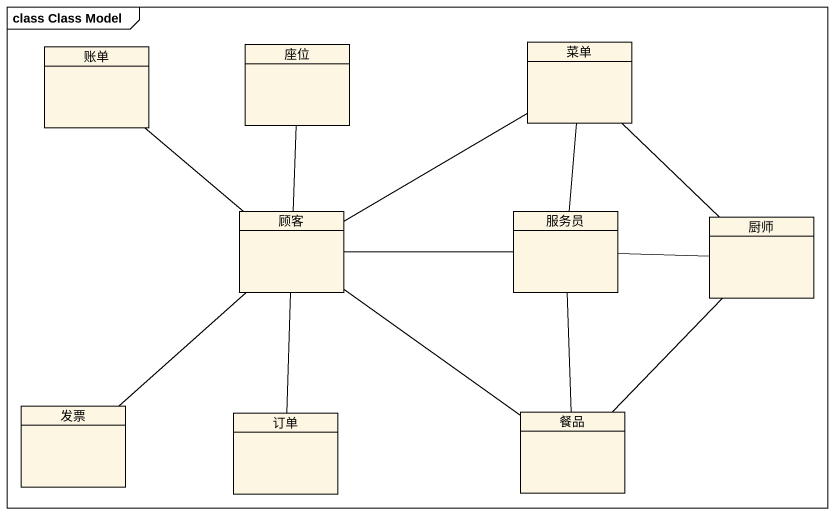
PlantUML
@startuml
mainframe class Class Model
hide circle
hide empty members
class 账单
class 座位
class 菜单
class 顾客
class 服务员
class 厨师
class 发票
class 订单
class 餐品
顾客 -up- 账单
顾客 -up- 座位
顾客 -right- 菜单
顾客 -right- 服务员
顾客 -- 发票
顾客 -- 订单
顾客 -- 餐品
服务员 -up- 菜单
服务员 -right- 厨师
服务员 -- 餐品
厨师 -up- 菜单
厨师 -- 餐品
@enduml
